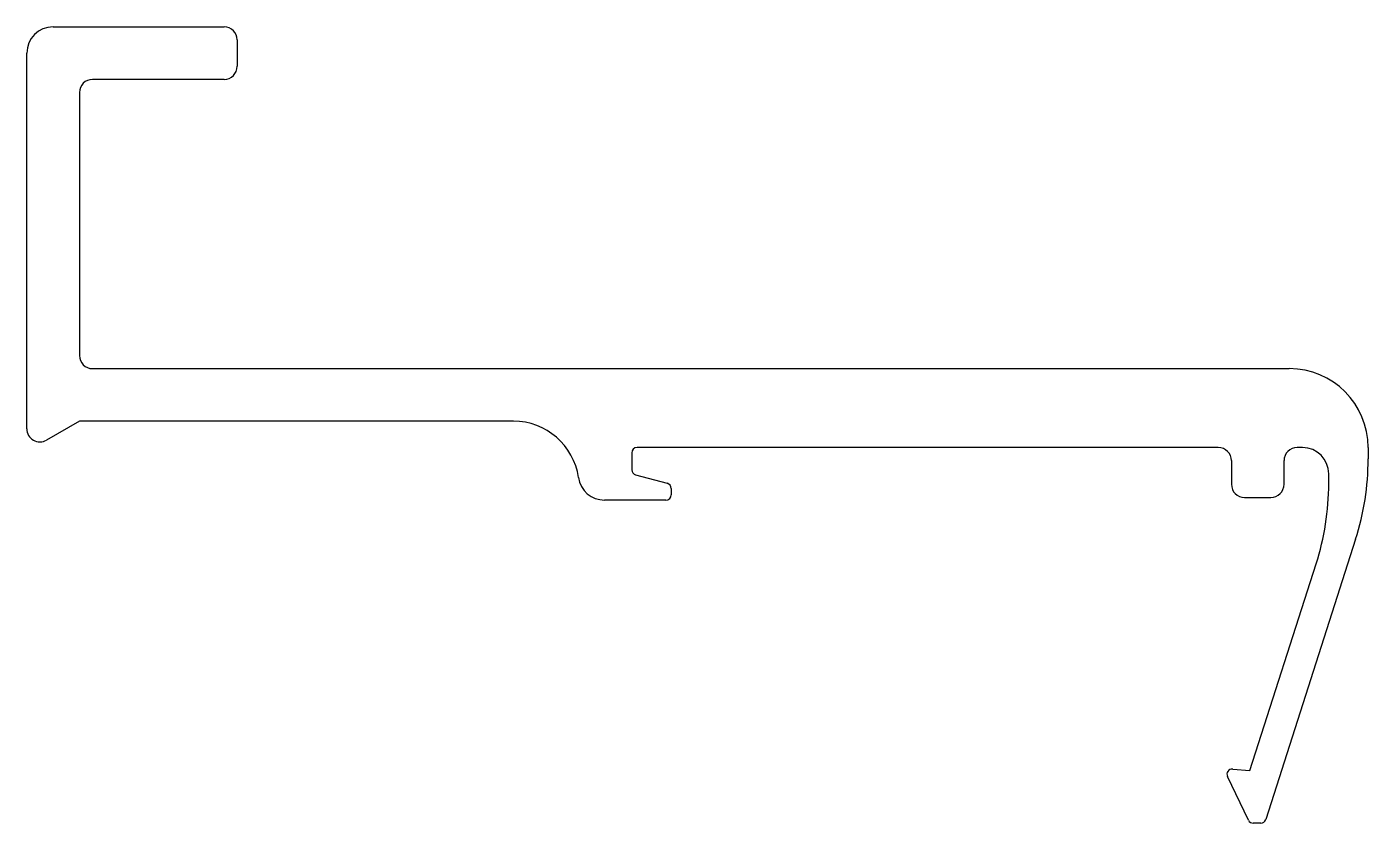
# Model space of a CAD drawing. Extents: x 2560.4 to 2611.4, y 1539.7 to 1570.
import ezdxf

# ---------------------------------------------------------------- set-up
doc = ezdxf.new("R2010")
doc.units = 0
doc.layers.get('0').update_dxf_attribs({"linetype": 'CONTINUOUS'})

msp = doc.modelspace()

# ---------------------------------------------------------------- linework, layer by layer
for p, q in [((2561.354, 1570.002), (2567.854, 1570.002)), ((2568.354, 1569.502), (2568.354, 1568.502)), ((2560.354, 1554.713), (2560.354, 1569.002)), ((2567.854, 1568.002), (2562.854, 1568.002)), ((2562.354, 1567.502), (2562.354, 1557.502)), ((2562.854, 1557.002), (2608.354, 1557.002)), ((2562.354, 1555.002), (2561.104, 1554.28)), ((2578.854, 1555.002), (2562.354, 1555.002)), ((2605.654, 1554.002), (2583.554, 1554.002)), ((2608.854, 1554.002), (2608.654, 1554.002)), ((2611.354, 1554.002), (2611.354, 1553.566)), ((2583.354, 1553.802), (2583.354, 1553.155)), ((2606.154, 1553.502), (2606.154, 1552.602)), ((2608.154, 1552.602), (2608.154, 1553.502)), ((2583.502, 1552.962), (2584.705, 1552.64)), ((2609.854, 1552.634), (2609.854, 1553.002)), ((2584.854, 1552.447), (2584.854, 1552.202)), ((2584.654, 1552.002), (2582.318, 1552.002)), ((2606.654, 1552.102), (2607.654, 1552.102)), ((2610.876, 1550.513), (2607.458, 1539.853)), ((2606.854, 1541.715), (2609.376, 1549.581)), ((2606.203, 1541.771), (2606.854, 1541.715)), ((2606.799, 1539.828), (2606.005, 1541.486)), ((2607.268, 1539.715), (2606.98, 1539.715))]:
    msp.add_line(p, q)
for centre, radius, start, end in [((2561.354, 1569.002), 1, 90, 180), ((2567.854, 1569.502), 0.5, 0, 90), ((2567.854, 1568.502), 0.5, 270, 0), ((2562.854, 1567.502), 0.5, 90, 180), ((2562.854, 1557.502), 0.5, 180, 270), ((2608.354, 1554.002), 3, 0, 90), ((2578.854, 1552.502), 2.5, 8.2132, 90), ((2560.854, 1554.713), 0.5, 180, 300), ((2583.554, 1553.802), 0.2, 90, 180), ((2605.654, 1553.502), 0.5, 0, 90), ((2608.654, 1553.502), 0.5, 90, 180), ((2608.854, 1553.002), 1, 0, 90), ((2601.354, 1553.566), 10, 342.2215, 360), ((2583.554, 1553.155), 0.2, 180, 255), ((2582.318, 1553.002), 1, 188.2132, 270), ((2584.654, 1552.447), 0.2, 0, 75), ((2606.654, 1552.602), 0.5, 180, 270), ((2607.654, 1552.602), 0.5, 270, 0), ((2599.854, 1552.634), 10, 342.2215, 360), ((2584.654, 1552.202), 0.2, 270, 360), ((2606.185, 1541.572), 0.2, 85, 205.5965), ((2606.98, 1539.915), 0.2, 205.5965, 270), ((2607.268, 1539.915), 0.2, 270, 342.2215)]:
    msp.add_arc(centre, radius, start, end)

doc.saveas('drawing.dxf')
